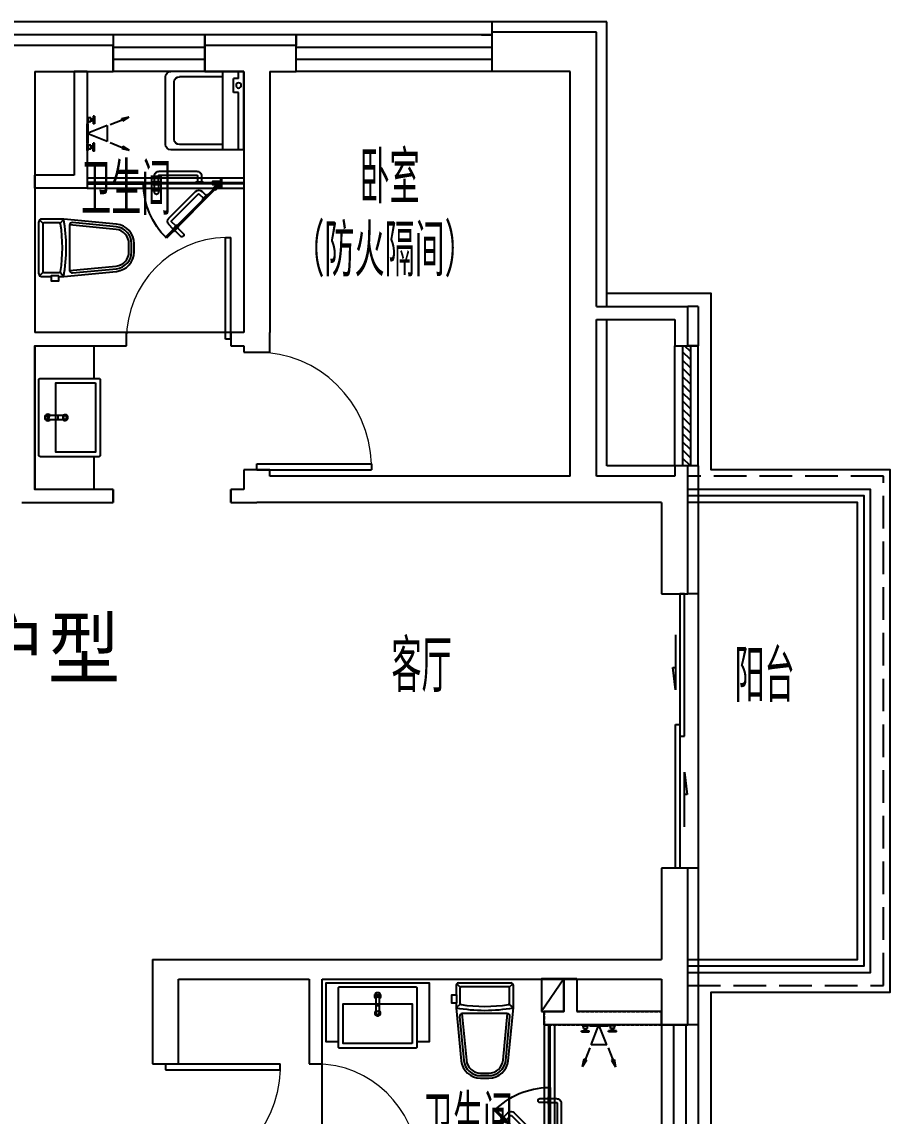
# Model space of a CAD drawing. Extents: x 1783717 to 1875059, y 1234617 to 1294017.
# Drawn here: x 1837326 to 1843976, y 1263063 to 1271443 of the extents above; entities that cross this region are included whole.
import ezdxf

# ---------------------------------------------------------------- set-up
doc = ezdxf.new("R2010")
doc.units = 0
doc.header["$LTSCALE"] = 1000
doc.header["$MEASUREMENT"] = 0
doc.linetypes.add('DASH', pattern=[0.35, 0.25, -0.1])
for name, color, linetype in [('AE-EQPM-TOLT', 8, 'Continuous'), ('LVTRY', 8, 'Continuous'), ('PUB_TEXT', 7, 'Continuous'), ('SURFACE', 8, 'Continuous'), ('WALL', 255, 'Continuous'), ('WINDOW', 4, 'Continuous'), ('文字', 136, 'Continuous'), ('栏杆', 201, 'Continuous'), ('梁', 254, 'DASH'), ('看线', 30, 'Continuous'), ('线脚', 151, 'Continuous')]:
    doc.layers.add(name, color=color, linetype=linetype)
doc.styles.add('HNSJY', font='simplex.shx', dxfattribs={"width": 0.8, "bigfont": 'gbcbig.shx'})
doc.styles.add('XB', font='simhei.ttf', dxfattribs={"width": 0.9, "bigfont": 'gbcbig.shx'})

# ---------------------------------------------------------------- blocks, each defined once
blk = doc.blocks.new('*U163')
at = {"color": 0, "linetype": 'ByBlock'}
for p, q in [((-15, -50), (-15, -90)), ((15, -50), (15, -90))]:
    blk.add_line(p, q, dxfattribs=at)
at = {"color": 8, "linetype": 'ByBlock'}
blk.add_line((-15, -145), (15, -145), dxfattribs=at)
at = {"color": 0, "linetype": 'ByBlock', "flags": 128}
for points in [[(-290, -470), (290, -470, 0.414214), (300, -460), (300, -10, 0.414214), (290, 0), (-290, 0, 0.414214), (-300, -10), (-300, -460, 0.414214)], [(-15, -183.9), (-15, -90, -3), (15, -90), (15, -183.9, -2.539565)]]:
    blk.add_lwpolyline(points, format="xyb", close=True, dxfattribs=at)
blk.add_lwpolyline([(-265, -435), (265, -435), (265, -130), (-265, -130)], close=True, dxfattribs=at)
blk.add_lwpolyline([(15, -183.9), (15, -187), (-15, -187), (-15, -183.9)], dxfattribs=at)
at = {"color": 8, "linetype": 'ByBlock'}
for centre, radius in [((0, -70), 10), ((0, -200), 14)]:
    blk.add_circle(centre, radius, dxfattribs=at)
blk = doc.blocks.new('XU-90-SF-N1$0$A$C2565291E')
at = {"layer": 'LVTRY', "color": 8}
for points in [[(115, 100), (115, 161.9, 1), (85, 161.9), (85, 100)], [(85, 80), (85, 35, 0.414214), (120, 0), (410, 0, 0.414214), (445, 35), (445, 80)], [(115, 80), (115, 35, 0.414214), (120, 30), (410, 30, 0.414214), (415, 35), (415, 80)]]:
    blk.add_lwpolyline(points, format="xyb", dxfattribs=at)
at = {"layer": 'LVTRY'}
blk.add_lwpolyline([(0, 95), (0, 85), (583, 85), (583, 95)], close=True, dxfattribs=at)
at = {"layer": 'LVTRY', "color": 8}
for points in [[(125, 95), (75, 95), (75, 100), (125, 100)], [(125, 85), (125, 80), (75, 80), (75, 85)], [(455, 85), (405, 85), (405, 80), (455, 80)], [(590, 102), (590, 78), (528, 78), (528, 84), (584, 84), (584, 96), (528, 96), (528, 102)], [(590, 60), (590, 120), (600, 120), (600, 60)]]:
    blk.add_lwpolyline(points, close=True, dxfattribs=at)
blk.add_lwpolyline([(548, 96), (548, 84)], dxfattribs=at)
blk = doc.blocks.new('XU-90-SF-N1$0$A$C073F1415')
at = {"layer": 'LVTRY', "color": 8}
for p, q in [((565.1, 395.3), (573.6, 386.8)), ((514.2, 258.1), (482.4, 289.9)), ((535.4, 279.3), (503.6, 311.1)), ((309.1, 46), (514.2, 251)), ((330.4, 24.7), (535.4, 229.8)), ((234.9, 70.7), (191.1, 114.5)), ((256.1, 91.9), (212.4, 135.7)), ((238.4, 53), (273.8, 88.4)), ((277.3, 84.9), (242, 49.5)), ((273.8, 88.4), (277.3, 84.9)), ((242, 49.5), (238.4, 53)), ((249, 56.6), (280.9, 24.7)), ((270.3, 77.8), (302.1, 46))]:
    blk.add_line(p, q, dxfattribs=at)
at = {"layer": 'LVTRY'}
blk.add_lwpolyline([(178.3, 7.1), (185.4, 0), (597.6, 412.2), (590.6, 419.3)], close=True, dxfattribs=at)
at = {"layer": 'LVTRY', "color": 8}
for points in [[(590.6, 429.2), (607.5, 412.2), (563.7, 368.4), (559.5, 372.6), (599.1, 412.2), (590.6, 420.7), (551, 381.1), (546.7, 385.4)], [(507.1, 321.7), (471.8, 286.4), (475.3, 282.8), (510.7, 318.2)], [(266.7, 95.5), (231.4, 60.1), (227.8, 63.6), (263.2, 99)]]:
    blk.add_lwpolyline(points, close=True, dxfattribs=at)
for centre, radius, start, end in [((510.7, 254.6), 5, 315, 45), ((510.7, 254.6), 35, 315, 45), ((201.8, 125.1), 15, 45, 225), ((599.1, 420.7), 590, 224.51445, 269.51445), ((305.6, 49.5), 35, 225, 315), ((305.6, 49.5), 5, 225, 315)]:
    blk.add_arc(centre, radius, start, end, dxfattribs=at)
blk = doc.blocks.new('XU-90-SF-N1$0$ewrg')
at = {"layer": 'LVTRY', "color": 5, "rotation": 180}
blk.add_blockref('XU-90-SF-N1$0$A$C2565291E', (171606.4, 26163.8), dxfattribs=at)
at = {"layer": 'LVTRY', "color": 6, "rotation": 89.99999999999999}
blk.add_blockref('XU-90-SF-N1$0$A$C073F1415', (171437.2, 25474.7), dxfattribs=at)
blk = doc.blocks.new('A$C632A2E50')
at = {"layer": 'LVTRY'}
for points in [[(50.9, 230.3), (0, 261.6), (58.5, 249.6)], [(0, 6.4), (50.9, 37.7), (58.5, 18.4)]]:
    blk.add_hatch(color=256, dxfattribs=at).paths.add_polyline_path(points)
for p, q in [((58.5, 249.6), (0, 261.6)), ((50.9, 230.3), (0, 261.6)), ((267.9, 268), (275.9, 268)), ((267.9, 268), (267.9, 208)), ((275.9, 268), (275.9, 245)), ((294.9, 253), (294.9, 245)), ((294.9, 253), (314.9, 253)), ((314.9, 263), (314.9, 253)), ((314.9, 263), (322.9, 263)), ((314.9, 253), (314.9, 223)), ((322.9, 263), (322.9, 213)), ((50.9, 230.3), (58.5, 249.6)), ((147, 203.5), (54.7, 240)), ((170, 194.4), (170, 73.6)), ((170, 194.4), (322.9, 134)), ((267.9, 208), (275.9, 208)), ((275.9, 245), (275.9, 241)), ((275.9, 245), (294.9, 245)), ((275.9, 241), (275.9, 235)), ((275.9, 235), (275.9, 231)), ((275.9, 231), (275.9, 208)), ((275.9, 231), (294.9, 231)), ((294.9, 245), (294.9, 231)), ((294.9, 231), (294.9, 223)), ((294.9, 223), (314.9, 223)), ((314.9, 223), (314.9, 213)), ((314.9, 213), (322.9, 213)), ((314.9, 60.3), (314.9, 207.7)), ((314.9, 207.7), (322.9, 207.7)), ((322.9, 60.3), (322.9, 207.7)), ((170, 73.6), (322.9, 134)), ((50.9, 37.7), (0, 6.4)), ((58.5, 18.4), (0, 6.4)), ((50.9, 37.7), (58.5, 18.4)), ((147, 64.5), (54.7, 28)), ((267.9, 60), (275.9, 60)), ((267.9, 0), (267.9, 60)), ((275.9, 37), (275.9, 60)), ((275.9, 33), (275.9, 37)), ((275.9, 37), (294.9, 37)), ((275.9, 27), (275.9, 33)), ((275.9, 23), (275.9, 27)), ((275.9, 0), (275.9, 23)), ((275.9, 23), (294.9, 23)), ((294.9, 37), (294.9, 45)), ((294.9, 45), (314.9, 45)), ((294.9, 23), (294.9, 37)), ((294.9, 15), (294.9, 23)), ((294.9, 15), (314.9, 15)), ((314.9, 60.3), (322.9, 60.3)), ((314.9, 45), (314.9, 55)), ((314.9, 55), (322.9, 55)), ((314.9, 15), (314.9, 45)), ((314.9, 5), (314.9, 15)), ((314.9, 5), (322.9, 5)), ((322.9, 5), (322.9, 55)), ((267.9, 0), (275.9, 0))]:
    blk.add_line(p, q, dxfattribs=at)
blk = doc.blocks.new('*U162')
at = {"color": 0}
for p, q in [((-200, 0), (200, 0)), ((-187.1, -32.9), (-214.1, -5.9)), ((187.1, -32.9), (214.1, -5.9))]:
    blk.add_line(p, q, dxfattribs=at)
at = {"color": 0, "flags": 128}
for points in [[(-220, -153.7), (-220, -190), (-180.4, -595.7, 0.383798), (-31.2, -730), (31.2, -730, 0.383798), (180.4, -595.7), (220, -190), (220, -20, 0.414214), (200, 0)], [(-200, 0, 0.414214), (-220, -20), (-220, -93.7)], [(-187.6, -162.7), (-220, -190, 0.090909), (220, -190), (187.6, -162.7)], [(-175, -235.1), (-140.6, -591.5, 0.383798), (-31.2, -690), (31.2, -690, 0.383798), (140.6, -591.5), (175, -235.1)]]:
    blk.add_lwpolyline(points, format="xyb", dxfattribs=at)
for points in [[(190, -40, 0.414214), (180, -30), (-180, -30, 0.414214), (-190, -40), (-190, -156.2, 0.370039), (-181.5, -166.1, 0.07672), (181.5, -166.1, 0.370039), (190, -156.2)], [(-192.8, -257.1), (-160.5, -593.6, 0.383798), (-31.2, -710), (31.2, -710, 0.383798), (160.5, -593.6), (192.8, -257.1, 0.445298), (172.9, -235), (-172.9, -235, 0.445298)]]:
    blk.add_lwpolyline(points, format="xyb", close=True, dxfattribs=at)
blk.add_lwpolyline([(-213.6, -153.7), (-213.6, -93.7), (-220, -93.7), (-253.6, -93.7), (-253.6, -153.7), (-220, -153.7)], close=True, dxfattribs=at)
blk = doc.blocks.new('A$C0873034E')
for p, q in [((0, 0), (0, 450)), ((0, 450), (420, 450)), ((30, 410), (30, 450)), ((120, 0), (120, 450)), ((30, 410), (60, 410)), ((60, 330), (60, 410)), ((120, 420), (370, 420)), ((400, 60), (400, 390)), ((450, 30), (450, 420)), ((30, 0), (30, 330)), ((30, 330), (60, 330)), ((120, 30), (370, 30)), ((0, 0), (420, 0))]:
    blk.add_line(p, q)
blk.add_circle((30, 370), 15)
for centre, start, end in [((420, 420), 0, 90), ((370, 390), 0, 90), ((370, 60), 270, 0), ((420, 30), 270, 0)]:
    blk.add_arc(centre, 30, start, end)
blk = doc.blocks.new('A$C15415EA7')
at = {"layer": 'LVTRY'}
for p, q in [((3200, 13085.7), (4400, 13085.7)), ((3200, 13085.7), (4400, 13085.7)), ((3631.1, 13040.7), (3200, 13040.7)), ((3200, 13005.7), (4400, 13005.7)), ((3200, 13005.7), (4400, 13005.7)), ((6700, 6600.1), (6700, 5400.1)), ((6700, 6600.1), (6700, 5400.1)), ((6735, 6118.9), (6735, 6600.1)), ((6780, 6600.1), (6780, 5400.1)), ((6780, 6600.1), (6780, 5400.1))]:
    blk.add_line(p, q, dxfattribs=at)
for points in [[(3631.1, 13050.7), (3200, 13050.7), (3200, 13040.7), (3631.1, 13040.7)], [(4231.1, 13050.7), (4400, 13050.7), (4400, 13040.7), (4231.1, 13040.7)], [(6745, 6118.9), (6745, 6600.1), (6735, 6600.1), (6735, 6118.9)]]:
    blk.add_lwpolyline(points, close=True, dxfattribs=at)
for points in [[(3250, 10950), (3250, 10700), (2800, 10700), (2800, 11800), (3250, 11800), (3250, 11550)], [(5125, 6470.1), (5030, 6470.1), (5030, 6920.1), (5820, 6920.1), (5820, 6470.1), (5725, 6470.1)]]:
    blk.add_lwpolyline(points, dxfattribs=at)
at = {"layer": 'LVTRY', "linetype": 'ByBlock'}
blk.add_lwpolyline([(6680, 6700.1), (6850, 6700.1), (6850, 6950.1), (6680, 6950.1)], close=True, dxfattribs=at)
blk.add_lwpolyline([(6850, 6950.1), (6680, 6700.1)], dxfattribs=at)
at = {"layer": 'WALL'}
for p, q in [((3100, 13900.1), (3100, 13105.7)), ((3200, 13900.1), (3100, 13900.1)), ((3200, 13900.1), (3200, 13005.7)), ((3100, 13105.7), (2800, 13105.7)), ((2800, 13005.7), (2800, 13105.7)), ((3200, 13005.7), (2800, 13005.7)), ((6850, 6950.1), (6850, 6700.1)), ((6950, 6950.1), (6850, 6950.1)), ((6950, 6950.1), (6950, 6700.1)), ((6850, 6700.1), (6700, 6700.1)), ((6700, 6600.1), (6700, 6700.1)), ((7600, 6700.1), (6950, 6700.1)), ((7600, 6600.1), (7600, 6700.1)), ((6850, 6600.1), (6700, 6600.1)), ((7600, 6600.1), (6850, 6600.1))]:
    blk.add_line(p, q, dxfattribs=at)
at = {"layer": '梁', "ltscale": 0.1}
for points in [[(6850, 6950.1), (6850, 6700.1), (6700, 6700.1), (6700, 6600.1), (7600, 6600.1)], [(6950, 6950.1), (6950, 6700.1), (7600, 6700.1)]]:
    blk.add_lwpolyline(points, dxfattribs=at)
at = {"layer": 'AE-EQPM-TOLT', "extrusion": (0, 0, -1), "xscale": 1.333299999999999, "yscale": 1.333299999999999, "zscale": -1.333299999999999}
blk.add_blockref('A$C0873034E', (-4400, 13300.1), dxfattribs=at)
at = {"layer": 'LVTRY', "extrusion": (0, 0, -1), "zscale": -1}
blk.add_blockref('A$C632A2E50', (-3522.9, 13291), dxfattribs=at)
at = {"layer": 'LVTRY', "xscale": -1}
blk.add_blockref('XU-90-SF-N1$0$ewrg', (175237.5, -13028.1), dxfattribs=at)
at = {"layer": 'LVTRY', "linetype": 'ByBlock', "rotation": 90}
blk.add_blockref('*U162', (2830, 12550), dxfattribs=at)
at = {"layer": 'LVTRY', "linetype": 'ByBlock', "xscale": -1, "rotation": 90}
blk.add_blockref('*U163', (2830, 11250), dxfattribs=at)
at = {"layer": 'LVTRY', "linetype": 'ByBlock', "xscale": -1}
blk.add_blockref('*U163', (5425, 6890.1), dxfattribs=at)
at = {"layer": 'LVTRY', "linetype": 'ByBlock'}
blk.add_blockref('*U162', (6245, 6920), dxfattribs=at)
at = {"layer": 'LVTRY', "extrusion": (0, 0, -1), "zscale": -1, "rotation": 90}
blk.add_blockref('A$C632A2E50', (-6986, 6277.1), dxfattribs=at)
at = {"layer": 'LVTRY', "xscale": -1, "rotation": 270}
blk.add_blockref('XU-90-SF-N1$0$ewrg', (-19333.8, -165487.5), dxfattribs=at)
blk = doc.blocks.new('$WINLIB2D$00000001')
at = {"color": 0}
for points in [[(-0.5, 0.5), (-0.5, -0.5)], [(-0.5, 0.5), (0.5, 0.5)], [(0.5, -0.5), (0.5, 0.5)], [(0.5, 0.1667), (-0.5, 0.1667)], [(0.5, -0.1667), (-0.5, -0.1667)], [(-0.5, -0.5), (0.5, -0.5)]]:
    blk.add_lwpolyline(points, dxfattribs=at)
blk = doc.blocks.new('$DorLib2D$00000001')
for p, q in [((0.45, 0.975), (0.5, 0.975)), ((0.45, 0), (0.45, 0.975)), ((0.5, 0), (0.5, 0.975)), ((0.5, 0), (0.45, 0))]:
    blk.add_line(p, q)
at = {"lineweight": 13}
blk.add_arc((0.475, 0), 0.975, 91.46928, 180, dxfattribs=at)
blk = doc.blocks.new('$DorLib2D$00000131')
at = {"color": 0, "linetype": 'Continuous'}
for p, q in [((0.15, 0.125), (0.2319, 0.1973)), ((0.2319, 0.1973), (0.2319, 0.125)), ((-0.5, 0.125), (-0.5, 0)), ((0.0192, 0.125), (-0.5, 0.125)), ((0.0192, 0), (0.0192, 0.125)), ((0.35, 0.125), (0.15, 0.125)), ((-0.5, 0), (0.0192, 0)), ((-0.024, 0), (0.5, 0)), ((-0.024, -0.125), (-0.024, 0)), ((0.5, 0), (0.5, -0.125)), ((-0.35, -0.125), (-0.15, -0.125)), ((-0.2319, -0.1973), (-0.2319, -0.125)), ((-0.15, -0.125), (-0.2319, -0.1973)), ((0.5, -0.125), (-0.024, -0.125))]:
    blk.add_line(p, q, dxfattribs=at)
blk = doc.blocks.new('$WINLIB2D$00000039')
at = {"color": 0}
for points in [[(-0.5, 0.5), (-0.5, -0.5)], [(0.5, 0.5), (-0.5, 0.5)], [(0.5, -0.5), (0.5, 0.5)], [(-0.5, 0.1667), (0.5, 0.1667)], [(-0.3839, -0.1667), (-0.448, 0.1667)], [(-0.3159, -0.1667), (-0.38, 0.1667)], [(-0.2479, -0.1667), (-0.312, 0.1667)], [(-0.1799, -0.1667), (-0.244, 0.1667)], [(-0.1119, -0.1667), (-0.176, 0.1667)], [(-0.0439, -0.1667), (-0.108, 0.1667)], [(0.0241, -0.1667), (-0.04, 0.1667)], [(0.0921, -0.1667), (0.028, 0.1667)], [(0.16, -0.1667), (0.0959, 0.1667)], [(0.228, -0.1667), (0.1639, 0.1667)], [(0.296, -0.1667), (0.2319, 0.1667)], [(0.364, -0.1667), (0.2999, 0.1667)], [(0.432, -0.1667), (0.3679, 0.1667)], [(0.5, -0.1667), (0.4359, 0.1667)], [(-0.4519, -0.1667), (-0.5, 0.0836)], [(-0.5, -0.1667), (0.5, -0.1667)], [(0.5, -0.5), (-0.5, -0.5)]]:
    blk.add_lwpolyline(points, dxfattribs=at)

msp = doc.modelspace()

# ---------------------------------------------------------------- linework, layer by layer
at = {"layer": 'SURFACE'}
for p, q in [((1840926.5, 1271443.1), (1840926.5, 1271363.1)), ((1841806.5, 1271443.1), (1840926.5, 1271443.1)), ((1841806.5, 1269263.1), (1841806.5, 1271443.1)), ((1838026.5, 1271343.1), (1837146.5, 1271343.1)), ((1838026.5, 1271343.1), (1838026.5, 1271263.1)), ((1838726.5, 1271343.1), (1838726.5, 1271263.1)), ((1839126.5, 1271343.1), (1838726.5, 1271343.1)), ((1839426.5, 1271343.1), (1839126.5, 1271343.1)), ((1839426.5, 1271343.1), (1839426.5, 1271263.1)), ((1840846.5, 1271343.1), (1840926.5, 1271343.1)), ((1840926.5, 1271343.1), (1840926.5, 1271263.1)), ((1842506.5, 1269263.1), (1842506.5, 1268963.1)), ((1841806.5, 1268043.1), (1841806.5, 1269163.1)), ((1842506.5, 1268963.1), (1842426.5, 1268963.1)), ((1842326.5, 1268043.1), (1841806.5, 1268043.1)), ((1842506.5, 1268043.1), (1842426.5, 1268043.1)), ((1842506.5, 1268043.1), (1842506.5, 1267863.1)), ((1842506.5, 1267863.1), (1842506.5, 1267063)), ((1842506.5, 1267063), (1842426.5, 1267063)), ((1842506.5, 1264963), (1842426.5, 1264963)), ((1842506.5, 1264963), (1842506.5, 1264163.1)), ((1842506.5, 1264163.1), (1842506.5, 1263763.1)), ((1842506.5, 1263763.1), (1842426.5, 1263763.1))]:
    msp.add_line(p, q, dxfattribs=at)
msp.add_lwpolyline([(1842506.5, 1269263.1), (1842426.5, 1269263.1)], dxfattribs=at)
at = {"layer": 'WALL'}
for p, q in [((1841726.5, 1271363.1), (1840926.5, 1271363.1)), ((1840926.5, 1271363.1), (1840926.5, 1271263.1)), ((1841726.5, 1269263.1), (1841726.5, 1271363.1)), ((1838026.5, 1271263.1), (1837226.5, 1271263.1)), ((1838026.5, 1271063.1), (1838026.5, 1271263.1)), ((1839126.5, 1271263.1), (1838726.5, 1271263.1)), ((1838726.5, 1271263.1), (1838726.5, 1271063.1)), ((1839426.5, 1271263.1), (1839126.5, 1271263.1)), ((1839426.5, 1271063.1), (1839426.5, 1271263.1)), ((1840926.5, 1271263.1), (1840926.5, 1271063.1)), ((1837426.5, 1271063.1), (1837426.5, 1269763.1)), ((1837426.5, 1271063.1), (1838026.5, 1271063.1)), ((1838726.5, 1271063.1), (1839026.5, 1271063.1)), ((1839026.5, 1271063.1), (1839026.5, 1269063.1)), ((1839226.5, 1271063.1), (1839426.5, 1271063.1)), ((1839226.5, 1271063.1), (1839226.5, 1269063.1)), ((1841526.5, 1271063.1), (1840926.5, 1271063.1)), ((1841526.5, 1269163.1), (1841526.5, 1271063.1)), ((1837426.5, 1269763.1), (1837426.5, 1269063.1)), ((1841726.5, 1269263.1), (1842426.5, 1269263.1)), ((1842426.5, 1268963.1), (1842426.5, 1269263.1)), ((1841526.5, 1267963.1), (1841526.5, 1269163.1)), ((1841726.5, 1267963.1), (1841726.5, 1269163.1)), ((1841726.5, 1269163.1), (1842326.5, 1269163.1)), ((1842326.5, 1269163.1), (1842326.5, 1268963.1)), ((1838126.5, 1269063.1), (1837426.5, 1269063.1)), ((1838126.5, 1268963.1), (1838126.5, 1269063.1)), ((1839026.5, 1269063.1), (1838926.5, 1269063.1)), ((1838926.5, 1269063.1), (1838926.5, 1268963.1)), ((1839226.5, 1268913.1), (1839226.5, 1269063.1)), ((1837426.5, 1268963.1), (1837426.5, 1267863.1)), ((1837426.5, 1268963.1), (1838126.5, 1268963.1)), ((1838926.5, 1268963.1), (1839026.5, 1268963.1)), ((1839026.5, 1268963.1), (1839026.5, 1268913.1)), ((1839026.5, 1268913.1), (1839226.5, 1268913.1)), ((1842326.5, 1268963.1), (1842426.5, 1268963.1)), ((1839226.5, 1268013.1), (1839026.5, 1268013.1)), ((1839026.5, 1268013.1), (1839026.5, 1267863.1)), ((1839226.5, 1267963.1), (1839226.5, 1268013.1)), ((1842426.5, 1268043.1), (1842326.5, 1268043.1)), ((1842326.5, 1268043.1), (1842326.5, 1267963.1)), ((1842426.5, 1267863.1), (1842426.5, 1268043.1)), ((1841526.5, 1267963.1), (1839226.5, 1267963.1)), ((1842326.5, 1267963.1), (1841726.5, 1267963.1)), ((1838026.5, 1267863.1), (1837426.5, 1267863.1)), ((1838026.5, 1267763.1), (1838026.5, 1267863.1)), ((1839026.5, 1267863.1), (1838926.5, 1267863.1)), ((1838926.5, 1267863.1), (1838926.5, 1267763.1)), ((1842426.5, 1267063), (1842426.5, 1267863.1)), ((1837326.5, 1267763.1), (1838026.5, 1267763.1)), ((1838926.5, 1267763.1), (1839126.5, 1267763.1)), ((1841626.5, 1267763.1), (1839126.5, 1267763.1)), ((1842226.5, 1267763.1), (1841626.5, 1267763.1)), ((1842226.5, 1267763.1), (1842226.5, 1267063)), ((1842226.5, 1267063), (1842426.5, 1267063)), ((1842426.5, 1264963), (1842226.5, 1264963)), ((1842226.5, 1264963), (1842226.5, 1264263.1)), ((1842426.5, 1264163.1), (1842426.5, 1264963)), ((1838326.5, 1264263.1), (1839626.5, 1264263.1)), ((1838326.5, 1264263.1), (1838326.5, 1263463.1)), ((1839626.5, 1264263.1), (1842226.5, 1264263.1)), ((1842426.5, 1263763.1), (1842426.5, 1264163.1)), ((1838526.5, 1264113.1), (1839526.5, 1264113.1)), ((1838526.5, 1263463.1), (1838526.5, 1264113.1)), ((1839526.5, 1264113.1), (1839526.5, 1263463.1)), ((1839626.5, 1264113.1), (1842226.5, 1264113.1)), ((1839626.5, 1263463.1), (1839626.5, 1264113.1)), ((1842226.5, 1264113.1), (1842226.5, 1263763.1)), ((1842226.5, 1263763.1), (1842426.5, 1263763.1)), ((1838326.5, 1263463.1), (1838526.5, 1263463.1)), ((1839526.5, 1263463.1), (1839626.5, 1263463.1))]:
    msp.add_line(p, q, dxfattribs=at)
at = {"layer": 'WINDOW'}
for p, q in [((1838926.5, 1269063.1), (1838126.5, 1269063.1)), ((1842506.5, 1267063), (1842506.5, 1264963)), ((1839626.5, 1262663.1), (1839626.5, 1263463.1))]:
    msp.add_line(p, q, dxfattribs=at)
at = {"layer": 'WINDOW', "linetype": 'DASH'}
for p, q in [((1838026.5, 1267863.1), (1838026.5, 1267763.1)), ((1838926.5, 1267763.1), (1838926.5, 1267863.1))]:
    msp.add_line(p, q, dxfattribs=at)
at = {"layer": '栏杆'}
for points in [[(1842426.5, 1264163.1), (1843826.5, 1264163.1), (1843826.5, 1267863.1), (1842426.5, 1267863.1)], [(1842426.5, 1264213.1), (1843776.5, 1264213.1), (1843776.5, 1267813.1), (1842426.5, 1267813.1)]]:
    msp.add_lwpolyline(points, dxfattribs=at)
at = {"layer": '看线', "linetype": 'DASH'}
msp.add_lwpolyline([(1842426.5, 1264063.1), (1843926.5, 1264063.1), (1843926.5, 1267963.1), (1842426.5, 1267963.1)], dxfattribs=at)
at = {"layer": '看线'}
msp.add_lwpolyline([(1842426.5, 1264263.1), (1843726.5, 1264263.1), (1843726.5, 1267763.1), (1842426.5, 1267763.1)], dxfattribs=at)
at = {"layer": '线脚'}
for points in [[(1840926.5, 1271443.1), (1835906.5, 1271443.1)], [(1841906.5, 1262183.1), (1842606.5, 1262183.1), (1842606.5, 1264013.1), (1843976.5, 1264013.1), (1843976.5, 1268013.1), (1842606.5, 1268013.1), (1842606.5, 1269363.1), (1841806.5, 1269363.1)]]:
    msp.add_lwpolyline(points, dxfattribs=at)

# ---------------------------------------------------------------- block references
msp.add_blockref('A$C15415EA7', (1834626.5, 1257163.1))
at = {"layer": 'WINDOW'}
for name, p, xscale, yscale, zscale, rotation in [('$WINLIB2D$00000001', (1838376.5, 1271203.1), 700, 280, 700, 180.0000000029942), ('$WINLIB2D$00000001', (1840176.5, 1271203.1), 1500, -280, 1500, 179.9999999978433), ('$DorLib2D$00000001', (1838526.5, 1269013.1), -800, -800, -800, 180.0000000031794), ('$DorLib2D$00000001', (1839126.5, 1268463.1), 900, 900, 900, 270), ('$WINLIB2D$00000039', (1842416.5, 1268503.1), 920, -180, 920, 269.9999999983581), ('$DorLib2D$00000131', (1842366.5, 1266013), 2100, 280, 2100, 269.9999999994916), ('$WINLIB2D$00000001', (1842366.5, 1263313.1), 900, 280, 900, 270.0000000016008), ('$DorLib2D$00000001', (1838426.5, 1263013.1), 900, -900, 900, 90.00000000046691), ('$DorLib2D$00000001', (1839576.5, 1263063.1), -800, -800, -800, 90)]:
    msp.add_blockref(name, p, dxfattribs=dict(at, xscale=xscale, yscale=yscale, zscale=zscale, rotation=rotation))

# ---------------------------------------------------------------- texts
at = {"layer": 'PUB_TEXT', "style": 'HNSJY', "width": 0.8}
for s, p in [('卧室', (1839912.7, 1270050.9)), ('卫生间', (1837780.4, 1269963.6)), ('（防火隔间）', (1839412.7, 1269493.9)), ('客厅', (1840157, 1266310.1)), ('阳台', (1842784.7, 1266234.8)), ('卫生间', (1840397.2, 1262823.8))]:
    msp.add_text(s, height=400, dxfattribs=at).set_placement(p)
at = {"layer": '文字', "color": 3, "style": 'XB', "width": 0.9}
msp.add_text('C户型', height=450, dxfattribs=at).set_placement((1836698.2, 1266420.3))

doc.saveas('drawing.dxf')
